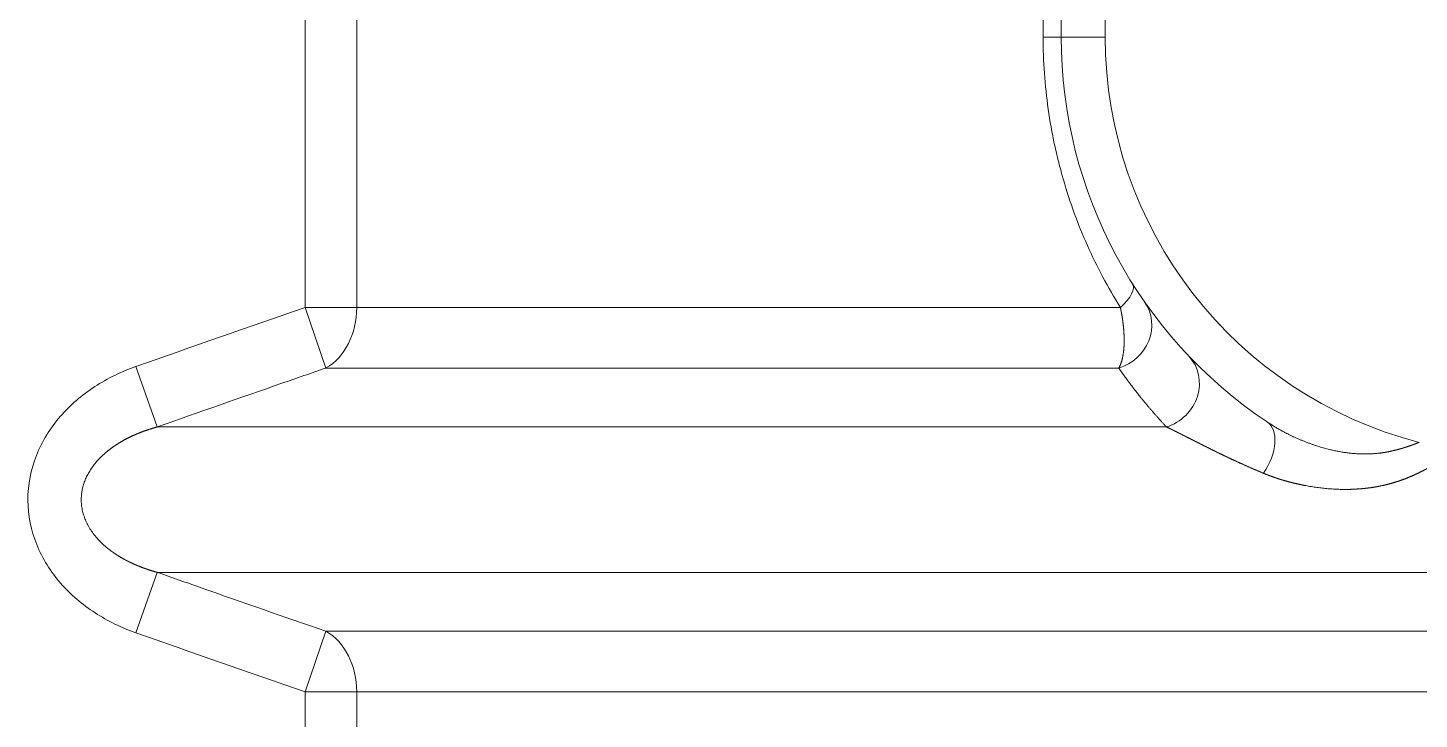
# Model space of a CAD drawing. Header units: millimetres. Extents: x 4664 to 8864, y -38 to 2932.
# Drawn here: x 8187.66 to 8215.16, y 1728.49 to 1742.15 of the extents above; entities that cross this region are included whole.
import ezdxf

# ---------------------------------------------------------------- set-up
doc = ezdxf.new("R2010")
doc.units = ezdxf.units.MM

msp = doc.modelspace()

# ---------------------------------------------------------------- linework, layer by layer
at = {"lineweight": 5}
for p, q in [((8193.143, 1747.682), (8193.143, 1736.626)), ((8194.162, 1736.626), (8194.162, 1747.682)), ((8207.73, 1742.336), (8207.73, 1741.971)), ((8208.086, 1742.336), (8208.086, 1741.971)), ((8208.957, 1741.971), (8208.957, 1742.336)), ((8208.957, 1741.971), (8207.73, 1741.971)), ((8193.143, 1736.626), (8209.258, 1736.626)), ((8193.143, 1736.626), (8193.554, 1735.431)), ((8189.799, 1735.46), (8190.219, 1734.266)), ((8193.554, 1735.431), (8209.225, 1735.431)), ((8210.168, 1734.266), (8190.219, 1734.266)), ((8189.799, 1730.198), (8190.219, 1731.393)), ((8246.503, 1731.393), (8190.219, 1731.393)), ((8193.143, 1729.033), (8193.554, 1730.228)), ((8245.529, 1730.228), (8193.554, 1730.228)), ((8193.143, 1729.033), (8193.143, 1717.977)), ((8193.143, 1729.033), (8246.723, 1729.033)), ((8194.162, 1717.977), (8194.162, 1729.033))]:
    msp.add_line(p, q, dxfattribs=at)
for radius, end in [(9.141, 236.3104), (8.271, 255.5415)]:
    msp.add_arc((8217.228, 1741.971), radius, 180, end, dxfattribs=at)
at = {"lineweight": 5, "extrusion": (0, 0, -1)}
for centre, major_axis, ratio, start_param, end_param in [((8208.762, 1736.626), (-0.736, -0.465), 0.347154, 3.141593, 4.209667), ((8209.027, 1736.227), (-0.713, -0.499), 0.935093, 3.141593, 5.057279), ((8193.143, 1736.626), (0, 1.306), 0.780444, 1.570796, 2.725761), ((8209.981, 1735.062), (-0.63, -0.601), 0.921263, 3.141593, 5.208198), ((8211.674, 1733.64), (-0.483, -0.724), 0.577181, 3.141593, 4.726892), ((8193.143, 1729.033), (0, 1.306), 0.780444, 0.415831, 1.570796)]:
    msp.add_ellipse(centre, major_axis=major_axis, ratio=ratio, start_param=start_param, end_param=end_param, dxfattribs=at)
at = {"lineweight": 5}
for points, knots in [([(8207.73, 1741.971), (8207.73, 1741.731), (8207.747, 1741.255), (8207.822, 1740.546), (8207.906, 1740.078), (8207.981, 1739.728), (8208.008, 1739.612), (8208.052, 1739.438), (8208.075, 1739.351), (8208.103, 1739.25), (8208.117, 1739.199), (8208.124, 1739.174), (8208.128, 1739.161), (8208.13, 1739.155), (8208.13, 1739.152), (8208.131, 1739.15), (8208.131, 1739.15), (8208.131, 1739.149), (8208.131, 1739.149), (8208.131, 1739.149), (8208.196, 1738.926), (8208.339, 1738.488), (8208.599, 1737.848), (8208.902, 1737.226), (8209.134, 1736.824), (8209.258, 1736.626)], [0, 0, 0, 0, 0.125, 0.25, 0.375, 0.375, 0.4375, 0.4375, 0.46875, 0.484375, 0.492188, 0.496094, 0.498047, 0.499023, 0.499512, 0.499756, 0.499878, 0.499939, 0.499939, 0.5, 0.5, 0.625, 0.75, 0.875, 1, 1, 1, 1]), ([(8209.258, 1736.626), (8209.258, 1736.624), (8209.259, 1736.621), (8209.26, 1736.616), (8209.261, 1736.611), (8209.262, 1736.606), (8209.263, 1736.6), (8209.264, 1736.595), (8209.265, 1736.59), (8209.266, 1736.585), (8209.267, 1736.58), (8209.268, 1736.575), (8209.269, 1736.569), (8209.27, 1736.564), (8209.271, 1736.559), (8209.272, 1736.554), (8209.273, 1736.548), (8209.274, 1736.543), (8209.275, 1736.538), (8209.276, 1736.532), (8209.277, 1736.527), (8209.278, 1736.522), (8209.279, 1736.516), (8209.28, 1736.511), (8209.281, 1736.505), (8209.282, 1736.5), (8209.283, 1736.494), (8209.284, 1736.489), (8209.285, 1736.483), (8209.286, 1736.477), (8209.287, 1736.472), (8209.288, 1736.466), (8209.289, 1736.461), (8209.29, 1736.455), (8209.291, 1736.449), (8209.292, 1736.443), (8209.293, 1736.438), (8209.293, 1736.432), (8209.294, 1736.426), (8209.295, 1736.42), (8209.296, 1736.415), (8209.297, 1736.409), (8209.298, 1736.403), (8209.299, 1736.397), (8209.3, 1736.391), (8209.3, 1736.385), (8209.301, 1736.379), (8209.302, 1736.374), (8209.303, 1736.368), (8209.304, 1736.362), (8209.305, 1736.356), (8209.305, 1736.35), (8209.306, 1736.344), (8209.307, 1736.338), (8209.308, 1736.332), (8209.308, 1736.326), (8209.309, 1736.319), (8209.31, 1736.313), (8209.311, 1736.307), (8209.311, 1736.301), (8209.312, 1736.295), (8209.313, 1736.289), (8209.314, 1736.283), (8209.314, 1736.277), (8209.315, 1736.27), (8209.316, 1736.264), (8209.316, 1736.258), (8209.317, 1736.252), (8209.317, 1736.245), (8209.318, 1736.239), (8209.319, 1736.233), (8209.319, 1736.227), (8209.32, 1736.22), (8209.32, 1736.214), (8209.321, 1736.208), (8209.322, 1736.201), (8209.322, 1736.195), (8209.323, 1736.189), (8209.323, 1736.182), (8209.324, 1736.176), (8209.324, 1736.17), (8209.325, 1736.163), (8209.325, 1736.157), (8209.325, 1736.15), (8209.326, 1736.144), (8209.326, 1736.137), (8209.327, 1736.131), (8209.327, 1736.125), (8209.327, 1736.118), (8209.328, 1736.112), (8209.328, 1736.105), (8209.328, 1736.099), (8209.329, 1736.092), (8209.329, 1736.086), (8209.329, 1736.079), (8209.33, 1736.073), (8209.33, 1736.066), (8209.33, 1736.06), (8209.33, 1736.053), (8209.33, 1736.047), (8209.331, 1736.04), (8209.331, 1736.034), (8209.331, 1736.027), (8209.331, 1736.021), (8209.331, 1736.014), (8209.331, 1736.008), (8209.331, 1736.001), (8209.331, 1735.995), (8209.331, 1735.988), (8209.331, 1735.982), (8209.331, 1735.975), (8209.331, 1735.969), (8209.331, 1735.962), (8209.331, 1735.956), (8209.331, 1735.949), (8209.331, 1735.943), (8209.331, 1735.936), (8209.331, 1735.93), (8209.331, 1735.923), (8209.331, 1735.917), (8209.33, 1735.904), (8209.33, 1735.884), (8209.329, 1735.859), (8209.327, 1735.835), (8209.325, 1735.812), (8209.323, 1735.789), (8209.321, 1735.768), (8209.318, 1735.747), (8209.316, 1735.728), (8209.313, 1735.709), (8209.31, 1735.691), (8209.307, 1735.674), (8209.304, 1735.657), (8209.301, 1735.641), (8209.297, 1735.626), (8209.294, 1735.612), (8209.291, 1735.599), (8209.287, 1735.586), (8209.284, 1735.574), (8209.281, 1735.562), (8209.277, 1735.551), (8209.274, 1735.541), (8209.27, 1735.531), (8209.267, 1735.522), (8209.264, 1735.513), (8209.261, 1735.505), (8209.258, 1735.497), (8209.255, 1735.49), (8209.252, 1735.483), (8209.249, 1735.476), (8209.246, 1735.471), (8209.244, 1735.465), (8209.241, 1735.46), (8209.239, 1735.455), (8209.236, 1735.451), (8209.234, 1735.447), (8209.232, 1735.443), (8209.23, 1735.439), (8209.228, 1735.436), (8209.227, 1735.434), (8209.226, 1735.432), (8209.225, 1735.431)], [0, 0, 0, 0, 0.003244, 0.006503, 0.009779, 0.013071, 0.016378, 0.019702, 0.023042, 0.026398, 0.02977, 0.033158, 0.036562, 0.039983, 0.043419, 0.046872, 0.05034, 0.053825, 0.057326, 0.060843, 0.064376, 0.067925, 0.07149, 0.075071, 0.078669, 0.082282, 0.085912, 0.089558, 0.09322, 0.096898, 0.100593, 0.104303, 0.10803, 0.111772, 0.115531, 0.119306, 0.123098, 0.126905, 0.130729, 0.134568, 0.138424, 0.142296, 0.146185, 0.150089, 0.15401, 0.157947, 0.1619, 0.165869, 0.169854, 0.173856, 0.177874, 0.181908, 0.185958, 0.190024, 0.194107, 0.198206, 0.202321, 0.206452, 0.2106, 0.214764, 0.218944, 0.22314, 0.227352, 0.231581, 0.235826, 0.240087, 0.244364, 0.248658, 0.252968, 0.257294, 0.261636, 0.265995, 0.27037, 0.274761, 0.279168, 0.283592, 0.288032, 0.292488, 0.296961, 0.301449, 0.305954, 0.310475, 0.315013, 0.319567, 0.324137, 0.328723, 0.333326, 0.337945, 0.34258, 0.347232, 0.351899, 0.356584, 0.361284, 0.366001, 0.370734, 0.375483, 0.380248, 0.38503, 0.389829, 0.394643, 0.399474, 0.404321, 0.409185, 0.414064, 0.41896, 0.423873, 0.428802, 0.433747, 0.438708, 0.443686, 0.44868, 0.45369, 0.458717, 0.46376, 0.468819, 0.473895, 0.478987, 0.484096, 0.48922, 0.494361, 0.499519, 0.520475, 0.540999, 0.56109, 0.580748, 0.599973, 0.618766, 0.637125, 0.655052, 0.672546, 0.689607, 0.706235, 0.72243, 0.738192, 0.753521, 0.768417, 0.78288, 0.79691, 0.810507, 0.82367, 0.836401, 0.848698, 0.860561, 0.871992, 0.882989, 0.893553, 0.903684, 0.913381, 0.922645, 0.931475, 0.939872, 0.947835, 0.955365, 0.962462, 0.969125, 0.975355, 0.981151, 0.986513, 0.991442, 0.995938, 1, 1, 1, 1]), ([(8189.799, 1735.46), (8189.512, 1735.36), (8189.237, 1735.227), (8188.732, 1734.898), (8188.499, 1734.701), (8188.105, 1734.245), (8187.942, 1733.984), (8187.72, 1733.425), (8187.661, 1733.121), (8187.663, 1732.522), (8187.725, 1732.218), (8187.948, 1731.665), (8188.112, 1731.404), (8188.506, 1730.952), (8188.74, 1730.755), (8189.243, 1730.429), (8189.513, 1730.299), (8189.799, 1730.198)], [0, 0, 0, 0, 0.125, 0.125, 0.25, 0.25, 0.375, 0.375, 0.5, 0.5, 0.625, 0.625, 0.75, 0.75, 0.875, 0.875, 1, 1, 1, 1]), ([(8190.219, 1734.266), (8191.04, 1734.556), (8191.862, 1734.844), (8192.974, 1735.23), (8193.264, 1735.331), (8193.554, 1735.431)], [0, 0, 0, 0, 0.739335, 0.739335, 1, 1, 1, 1]), ([(8209.225, 1735.431), (8209.228, 1735.427), (8209.233, 1735.42), (8209.241, 1735.408), (8209.249, 1735.397), (8209.257, 1735.386), (8209.265, 1735.374), (8209.272, 1735.363), (8209.28, 1735.352), (8209.288, 1735.342), (8209.295, 1735.331), (8209.303, 1735.32), (8209.31, 1735.31), (8209.318, 1735.299), (8209.325, 1735.289), (8209.333, 1735.279), (8209.34, 1735.268), (8209.347, 1735.258), (8209.354, 1735.248), (8209.362, 1735.239), (8209.369, 1735.229), (8209.376, 1735.219), (8209.383, 1735.21), (8209.39, 1735.2), (8209.397, 1735.191), (8209.403, 1735.181), (8209.41, 1735.172), (8209.417, 1735.163), (8209.423, 1735.154), (8209.43, 1735.145), (8209.454, 1735.114), (8209.494, 1735.06), (8209.551, 1734.986), (8209.608, 1734.914), (8209.651, 1734.859), (8209.682, 1734.822), (8209.7, 1734.799), (8209.718, 1734.777), (8209.736, 1734.755), (8209.755, 1734.733), (8209.773, 1734.711), (8209.791, 1734.689), (8209.809, 1734.668), (8209.827, 1734.646), (8209.845, 1734.625), (8209.863, 1734.604), (8209.882, 1734.583), (8209.9, 1734.562), (8209.918, 1734.541), (8209.936, 1734.521), (8209.954, 1734.5), (8209.972, 1734.48), (8209.99, 1734.46), (8210.008, 1734.44), (8210.026, 1734.42), (8210.044, 1734.4), (8210.062, 1734.381), (8210.079, 1734.361), (8210.097, 1734.342), (8210.115, 1734.323), (8210.133, 1734.304), (8210.15, 1734.285), (8210.162, 1734.272), (8210.168, 1734.266)], [0, 0, 0, 0, 0.009764, 0.019446, 0.029047, 0.038567, 0.048006, 0.057363, 0.066639, 0.075833, 0.084946, 0.093978, 0.102927, 0.111796, 0.120582, 0.129287, 0.13791, 0.146451, 0.154911, 0.163288, 0.171584, 0.179798, 0.18793, 0.19598, 0.203948, 0.211834, 0.219638, 0.227359, 0.234999, 0.242556, 0.250031, 0.315962, 0.379605, 0.440952, 0.499997, 0.519308, 0.538513, 0.557611, 0.576601, 0.595485, 0.614261, 0.63293, 0.651491, 0.669945, 0.688291, 0.70653, 0.72466, 0.742683, 0.760598, 0.778404, 0.796102, 0.813692, 0.831173, 0.848546, 0.86581, 0.882965, 0.900012, 0.916949, 0.933778, 0.950497, 0.967108, 0.983608, 1, 1, 1, 1]), ([(8190.219, 1731.393), (8190.217, 1731.394), (8190.211, 1731.395), (8190.202, 1731.397), (8190.194, 1731.4), (8190.185, 1731.402), (8190.177, 1731.405), (8190.168, 1731.407), (8190.16, 1731.41), (8190.151, 1731.412), (8190.143, 1731.414), (8190.135, 1731.417), (8190.126, 1731.419), (8190.118, 1731.422), (8190.11, 1731.425), (8190.102, 1731.427), (8190.093, 1731.43), (8190.085, 1731.432), (8190.077, 1731.435), (8190.069, 1731.437), (8190.061, 1731.44), (8190.052, 1731.443), (8190.044, 1731.445), (8190.036, 1731.448), (8190.028, 1731.451), (8190.02, 1731.453), (8190.012, 1731.456), (8190.004, 1731.459), (8189.996, 1731.462), (8189.989, 1731.464), (8189.981, 1731.467), (8189.973, 1731.47), (8189.965, 1731.473), (8189.957, 1731.476), (8189.949, 1731.478), (8189.942, 1731.481), (8189.934, 1731.484), (8189.926, 1731.487), (8189.919, 1731.49), (8189.911, 1731.493), (8189.903, 1731.496), (8189.896, 1731.499), (8189.888, 1731.502), (8189.881, 1731.505), (8189.873, 1731.508), (8189.866, 1731.511), (8189.858, 1731.514), (8189.851, 1731.517), (8189.843, 1731.52), (8189.836, 1731.523), (8189.828, 1731.526), (8189.821, 1731.529), (8189.814, 1731.532), (8189.806, 1731.535), (8189.799, 1731.538), (8189.792, 1731.541), (8189.785, 1731.544), (8189.778, 1731.547), (8189.77, 1731.551), (8189.763, 1731.554), (8189.756, 1731.557), (8189.749, 1731.56), (8189.742, 1731.563), (8189.735, 1731.567), (8189.728, 1731.57), (8189.721, 1731.573), (8189.714, 1731.576), (8189.707, 1731.579), (8189.7, 1731.583), (8189.693, 1731.586), (8189.687, 1731.589), (8189.68, 1731.593), (8189.673, 1731.596), (8189.666, 1731.599), (8189.659, 1731.603), (8189.653, 1731.606), (8189.646, 1731.609), (8189.639, 1731.613), (8189.633, 1731.616), (8189.626, 1731.619), (8189.619, 1731.623), (8189.613, 1731.626), (8189.606, 1731.63), (8189.6, 1731.633), (8189.593, 1731.636), (8189.587, 1731.64), (8189.58, 1731.643), (8189.574, 1731.647), (8189.568, 1731.65), (8189.561, 1731.654), (8189.555, 1731.657), (8189.549, 1731.661), (8189.542, 1731.664), (8189.536, 1731.668), (8189.53, 1731.671), (8189.524, 1731.675), (8189.518, 1731.678), (8189.512, 1731.682), (8189.505, 1731.686), (8189.499, 1731.689), (8189.493, 1731.693), (8189.487, 1731.696), (8189.481, 1731.7), (8189.475, 1731.704), (8189.469, 1731.707), (8189.463, 1731.711), (8189.457, 1731.714), (8189.452, 1731.718), (8189.446, 1731.722), (8189.44, 1731.725), (8189.434, 1731.729), (8189.428, 1731.733), (8189.423, 1731.736), (8189.417, 1731.74), (8189.411, 1731.744), (8189.405, 1731.747), (8189.4, 1731.751), (8189.394, 1731.755), (8189.389, 1731.759), (8189.383, 1731.762), (8189.378, 1731.766), (8189.372, 1731.77), (8189.367, 1731.774), (8189.361, 1731.777), (8189.356, 1731.781), (8189.35, 1731.785), (8189.345, 1731.789), (8189.34, 1731.792), (8189.334, 1731.796), (8189.329, 1731.8), (8189.324, 1731.804), (8189.318, 1731.808), (8189.313, 1731.811), (8189.308, 1731.815), (8189.303, 1731.819), (8189.298, 1731.823), (8189.293, 1731.827), (8189.287, 1731.831), (8189.282, 1731.834), (8189.277, 1731.838), (8189.272, 1731.842), (8189.267, 1731.846), (8189.262, 1731.85), (8189.258, 1731.854), (8189.253, 1731.858), (8189.248, 1731.861), (8189.243, 1731.865), (8189.206, 1731.895), (8189.14, 1731.953), (8189.051, 1732.042), (8188.972, 1732.135), (8188.904, 1732.23), (8188.846, 1732.327), (8188.799, 1732.426), (8188.762, 1732.526), (8188.736, 1732.627), (8188.72, 1732.728), (8188.715, 1732.826), (8188.72, 1732.921), (8188.732, 1733.013), (8188.754, 1733.105), (8188.784, 1733.196), (8188.823, 1733.286), (8188.871, 1733.375), (8188.927, 1733.462), (8188.992, 1733.548), (8189.065, 1733.631), (8189.146, 1733.712), (8189.208, 1733.765), (8189.245, 1733.795), (8189.255, 1733.803), (8189.265, 1733.811), (8189.274, 1733.818), (8189.284, 1733.826), (8189.294, 1733.833), (8189.304, 1733.841), (8189.314, 1733.848), (8189.324, 1733.855), (8189.335, 1733.863), (8189.345, 1733.87), (8189.356, 1733.878), (8189.366, 1733.885), (8189.377, 1733.892), (8189.388, 1733.9), (8189.399, 1733.907), (8189.41, 1733.914), (8189.421, 1733.921), (8189.432, 1733.928), (8189.444, 1733.936), (8189.455, 1733.943), (8189.466, 1733.95), (8189.478, 1733.957), (8189.49, 1733.964), (8189.502, 1733.971), (8189.514, 1733.978), (8189.526, 1733.985), (8189.538, 1733.992), (8189.55, 1733.999), (8189.562, 1734.005), (8189.575, 1734.012), (8189.587, 1734.019), (8189.6, 1734.026), (8189.613, 1734.032), (8189.625, 1734.039), (8189.638, 1734.046), (8189.651, 1734.052), (8189.665, 1734.059), (8189.678, 1734.065), (8189.691, 1734.072), (8189.705, 1734.078), (8189.718, 1734.084), (8189.732, 1734.091), (8189.745, 1734.097), (8189.759, 1734.103), (8189.773, 1734.109), (8189.787, 1734.115), (8189.801, 1734.121), (8189.816, 1734.128), (8189.83, 1734.134), (8189.844, 1734.139), (8189.859, 1734.145), (8189.873, 1734.151), (8189.888, 1734.157), (8189.903, 1734.163), (8189.918, 1734.168), (8189.933, 1734.174), (8189.948, 1734.18), (8189.963, 1734.185), (8189.978, 1734.191), (8189.994, 1734.196), (8190.009, 1734.201), (8190.025, 1734.207), (8190.041, 1734.212), (8190.056, 1734.217), (8190.072, 1734.222), (8190.088, 1734.227), (8190.104, 1734.232), (8190.12, 1734.237), (8190.137, 1734.242), (8190.153, 1734.247), (8190.169, 1734.252), (8190.186, 1734.257), (8190.203, 1734.261), (8190.214, 1734.264), (8190.219, 1734.266)], [0, 0, 0, 0, 0.002031, 0.004058, 0.006081, 0.008099, 0.010112, 0.012121, 0.014125, 0.016125, 0.01812, 0.02011, 0.022096, 0.024078, 0.026055, 0.028027, 0.029995, 0.031959, 0.033918, 0.035872, 0.037822, 0.039767, 0.041708, 0.043644, 0.045576, 0.047503, 0.049426, 0.051344, 0.053258, 0.055167, 0.057072, 0.058972, 0.060867, 0.062759, 0.064645, 0.066527, 0.068405, 0.070278, 0.072147, 0.074011, 0.075871, 0.077726, 0.079577, 0.081423, 0.083265, 0.085102, 0.086935, 0.088763, 0.090587, 0.092406, 0.094221, 0.096032, 0.097838, 0.099639, 0.101436, 0.103229, 0.105017, 0.106801, 0.10858, 0.110355, 0.112125, 0.113891, 0.115652, 0.11741, 0.119162, 0.12091, 0.122654, 0.124393, 0.126128, 0.127859, 0.129585, 0.131306, 0.133023, 0.134736, 0.136444, 0.138148, 0.139848, 0.141543, 0.143234, 0.14492, 0.146602, 0.14828, 0.149953, 0.151622, 0.153286, 0.154946, 0.156602, 0.158253, 0.1599, 0.161543, 0.163181, 0.164815, 0.166444, 0.168069, 0.16969, 0.171306, 0.172919, 0.174526, 0.17613, 0.177729, 0.179324, 0.180914, 0.1825, 0.184082, 0.18566, 0.187233, 0.188802, 0.190366, 0.191927, 0.193483, 0.195034, 0.196582, 0.198125, 0.199664, 0.201199, 0.202729, 0.204255, 0.205777, 0.207295, 0.208808, 0.210317, 0.211822, 0.213323, 0.214819, 0.216311, 0.217799, 0.219283, 0.220763, 0.222238, 0.223709, 0.225176, 0.226639, 0.228097, 0.229552, 0.231002, 0.232448, 0.23389, 0.235328, 0.236761, 0.238191, 0.239616, 0.241037, 0.242454, 0.243867, 0.245276, 0.246681, 0.248081, 0.249478, 0.27888, 0.307059, 0.334092, 0.360063, 0.385072, 0.409228, 0.432657, 0.455495, 0.477889, 0.499996, 0.520039, 0.540307, 0.560919, 0.581985, 0.603612, 0.625896, 0.648924, 0.672776, 0.697522, 0.723225, 0.74994, 0.752666, 0.755408, 0.758166, 0.760939, 0.763728, 0.766533, 0.769354, 0.772191, 0.775043, 0.777912, 0.780797, 0.783698, 0.786614, 0.789547, 0.792496, 0.795462, 0.798443, 0.801441, 0.804455, 0.807486, 0.810532, 0.813596, 0.816675, 0.819771, 0.822884, 0.826013, 0.829158, 0.83232, 0.835499, 0.838694, 0.841906, 0.845135, 0.84838, 0.851642, 0.854921, 0.858216, 0.861528, 0.864857, 0.868203, 0.871566, 0.874945, 0.878342, 0.881755, 0.885185, 0.888632, 0.892097, 0.895578, 0.899076, 0.902591, 0.906123, 0.909672, 0.913238, 0.916822, 0.920422, 0.924039, 0.927674, 0.931326, 0.934994, 0.93868, 0.942384, 0.946104, 0.949842, 0.953596, 0.957368, 0.961158, 0.964964, 0.968788, 0.972629, 0.976487, 0.980363, 0.984255, 0.988166, 0.992093, 0.996038, 1, 1, 1, 1]), ([(8210.168, 1734.266), (8210.17, 1734.265), (8210.173, 1734.264), (8210.178, 1734.261), (8210.182, 1734.259), (8210.187, 1734.257), (8210.192, 1734.255), (8210.197, 1734.252), (8210.202, 1734.25), (8210.207, 1734.248), (8210.212, 1734.245), (8210.217, 1734.243), (8210.222, 1734.24), (8210.227, 1734.238), (8210.232, 1734.236), (8210.237, 1734.233), (8210.242, 1734.231), (8210.247, 1734.228), (8210.252, 1734.226), (8210.257, 1734.223), (8210.262, 1734.221), (8210.267, 1734.218), (8210.273, 1734.216), (8210.278, 1734.213), (8210.283, 1734.211), (8210.288, 1734.208), (8210.294, 1734.205), (8210.299, 1734.203), (8210.305, 1734.2), (8210.31, 1734.197), (8210.315, 1734.195), (8210.321, 1734.192), (8210.326, 1734.189), (8210.332, 1734.187), (8210.337, 1734.184), (8210.343, 1734.181), (8210.348, 1734.178), (8210.354, 1734.176), (8210.36, 1734.173), (8210.365, 1734.17), (8210.371, 1734.167), (8210.377, 1734.164), (8210.382, 1734.161), (8210.388, 1734.158), (8210.394, 1734.156), (8210.4, 1734.153), (8210.406, 1734.15), (8210.411, 1734.147), (8210.417, 1734.144), (8210.423, 1734.141), (8210.429, 1734.138), (8210.435, 1734.135), (8210.441, 1734.132), (8210.447, 1734.129), (8210.453, 1734.126), (8210.459, 1734.123), (8210.465, 1734.12), (8210.472, 1734.117), (8210.478, 1734.113), (8210.484, 1734.11), (8210.49, 1734.107), (8210.496, 1734.104), (8210.502, 1734.101), (8210.509, 1734.098), (8210.515, 1734.095), (8210.521, 1734.091), (8210.528, 1734.088), (8210.534, 1734.085), (8210.541, 1734.082), (8210.547, 1734.078), (8210.553, 1734.075), (8210.56, 1734.072), (8210.566, 1734.068), (8210.573, 1734.065), (8210.58, 1734.062), (8210.586, 1734.058), (8210.593, 1734.055), (8210.599, 1734.052), (8210.606, 1734.048), (8210.613, 1734.045), (8210.619, 1734.042), (8210.626, 1734.038), (8210.633, 1734.035), (8210.64, 1734.031), (8210.647, 1734.028), (8210.654, 1734.024), (8210.66, 1734.021), (8210.667, 1734.017), (8210.674, 1734.014), (8210.681, 1734.01), (8210.688, 1734.007), (8210.695, 1734.003), (8210.702, 1734), (8210.709, 1733.996), (8210.716, 1733.992), (8210.724, 1733.989), (8210.731, 1733.985), (8210.738, 1733.981), (8210.745, 1733.978), (8210.752, 1733.974), (8210.76, 1733.97), (8210.767, 1733.967), (8210.774, 1733.963), (8210.782, 1733.959), (8210.789, 1733.956), (8210.796, 1733.952), (8210.804, 1733.948), (8210.811, 1733.944), (8210.819, 1733.941), (8210.826, 1733.937), (8210.834, 1733.933), (8210.841, 1733.929), (8210.849, 1733.925), (8210.857, 1733.922), (8210.864, 1733.918), (8210.872, 1733.914), (8210.88, 1733.91), (8210.887, 1733.906), (8210.895, 1733.902), (8210.903, 1733.898), (8210.911, 1733.894), (8210.918, 1733.891), (8210.926, 1733.887), (8210.934, 1733.883), (8210.942, 1733.879), (8210.95, 1733.875), (8210.958, 1733.871), (8210.966, 1733.867), (8210.974, 1733.863), (8210.982, 1733.859), (8210.99, 1733.855), (8210.998, 1733.851), (8211.007, 1733.847), (8211.017, 1733.841), (8211.031, 1733.834), (8211.047, 1733.826), (8211.064, 1733.818), (8211.08, 1733.81), (8211.097, 1733.802), (8211.113, 1733.794), (8211.13, 1733.786), (8211.147, 1733.777), (8211.164, 1733.769), (8211.181, 1733.761), (8211.198, 1733.753), (8211.215, 1733.744), (8211.232, 1733.736), (8211.249, 1733.728), (8211.267, 1733.719), (8211.284, 1733.711), (8211.302, 1733.702), (8211.319, 1733.694), (8211.337, 1733.686), (8211.355, 1733.677), (8211.372, 1733.669), (8211.39, 1733.66), (8211.408, 1733.652), (8211.426, 1733.643), (8211.444, 1733.635), (8211.463, 1733.626), (8211.481, 1733.618), (8211.499, 1733.609), (8211.518, 1733.601), (8211.536, 1733.592), (8211.555, 1733.584), (8211.573, 1733.575), (8211.592, 1733.566), (8211.611, 1733.558), (8211.63, 1733.549), (8211.649, 1733.541), (8211.668, 1733.532), (8211.687, 1733.523), (8211.706, 1733.515), (8211.726, 1733.506), (8211.745, 1733.498), (8211.764, 1733.489), (8211.784, 1733.48), (8211.803, 1733.472), (8211.823, 1733.463), (8211.843, 1733.454), (8211.863, 1733.446), (8211.882, 1733.437), (8211.902, 1733.428), (8211.922, 1733.42), (8211.942, 1733.411), (8211.963, 1733.403), (8211.983, 1733.394), (8212.003, 1733.385), (8212.024, 1733.377), (8212.044, 1733.368), (8212.065, 1733.36), (8212.078, 1733.354), (8212.085, 1733.351)], [0, 0, 0, 0, 0.003387, 0.006779, 0.010177, 0.013582, 0.016992, 0.020408, 0.02383, 0.027258, 0.030693, 0.034133, 0.037579, 0.04103, 0.044488, 0.047952, 0.051422, 0.054898, 0.05838, 0.061868, 0.065362, 0.068862, 0.072368, 0.07588, 0.079398, 0.082922, 0.086452, 0.089988, 0.09353, 0.097078, 0.100633, 0.104193, 0.10776, 0.111332, 0.114911, 0.118495, 0.122086, 0.125683, 0.129286, 0.132895, 0.13651, 0.140131, 0.143759, 0.147392, 0.151032, 0.154678, 0.15833, 0.161988, 0.165652, 0.169322, 0.172999, 0.176681, 0.18037, 0.184065, 0.187766, 0.191473, 0.195187, 0.198907, 0.202632, 0.206365, 0.210103, 0.213847, 0.217598, 0.221355, 0.225118, 0.228887, 0.232663, 0.236444, 0.240232, 0.244026, 0.247827, 0.251633, 0.255446, 0.259265, 0.263091, 0.266922, 0.27076, 0.274605, 0.278455, 0.282312, 0.286175, 0.290044, 0.293919, 0.297801, 0.301689, 0.305584, 0.309484, 0.313391, 0.317305, 0.321224, 0.32515, 0.329082, 0.333021, 0.336966, 0.340917, 0.344874, 0.348838, 0.352808, 0.356785, 0.360768, 0.364757, 0.368752, 0.372754, 0.376762, 0.380777, 0.384798, 0.388825, 0.392859, 0.396899, 0.400945, 0.404998, 0.409057, 0.413123, 0.417195, 0.421273, 0.425358, 0.429449, 0.433546, 0.43765, 0.44176, 0.445877, 0.45, 0.454129, 0.458265, 0.462408, 0.466556, 0.470712, 0.474873, 0.479041, 0.483216, 0.487396, 0.491584, 0.495777, 0.499978, 0.508303, 0.516638, 0.524984, 0.533339, 0.541705, 0.550081, 0.558467, 0.566863, 0.575269, 0.583686, 0.592113, 0.60055, 0.608997, 0.617455, 0.625923, 0.634401, 0.64289, 0.651389, 0.659898, 0.668418, 0.676948, 0.685488, 0.694039, 0.7026, 0.711172, 0.719754, 0.728347, 0.73695, 0.745564, 0.754189, 0.762823, 0.771469, 0.780125, 0.788791, 0.797468, 0.806156, 0.814855, 0.823564, 0.832283, 0.841014, 0.849755, 0.858506, 0.867269, 0.876042, 0.884826, 0.893621, 0.902426, 0.911242, 0.920069, 0.928907, 0.937756, 0.946615, 0.955485, 0.964367, 0.973259, 0.982162, 0.991075, 1, 1, 1, 1]), ([(8215.163, 1733.962), (8215.161, 1733.961), (8215.156, 1733.959), (8215.15, 1733.957), (8215.144, 1733.954), (8215.137, 1733.952), (8215.131, 1733.95), (8215.125, 1733.947), (8215.119, 1733.945), (8215.112, 1733.942), (8215.106, 1733.94), (8215.1, 1733.938), (8215.094, 1733.935), (8215.087, 1733.933), (8215.081, 1733.93), (8215.075, 1733.928), (8215.069, 1733.926), (8215.063, 1733.924), (8215.057, 1733.921), (8215.05, 1733.919), (8215.044, 1733.917), (8215.038, 1733.915), (8215.032, 1733.912), (8215.026, 1733.91), (8215.02, 1733.908), (8215.014, 1733.906), (8215.008, 1733.904), (8215.002, 1733.902), (8214.996, 1733.899), (8214.99, 1733.897), (8214.984, 1733.895), (8214.978, 1733.893), (8214.972, 1733.891), (8214.966, 1733.889), (8214.96, 1733.887), (8214.954, 1733.885), (8214.948, 1733.883), (8214.942, 1733.881), (8214.936, 1733.879), (8214.93, 1733.877), (8214.924, 1733.875), (8214.918, 1733.873), (8214.913, 1733.871), (8214.907, 1733.869), (8214.901, 1733.867), (8214.895, 1733.866), (8214.889, 1733.864), (8214.883, 1733.862), (8214.878, 1733.86), (8214.872, 1733.858), (8214.866, 1733.856), (8214.86, 1733.855), (8214.855, 1733.853), (8214.849, 1733.851), (8214.843, 1733.849), (8214.838, 1733.848), (8214.832, 1733.846), (8214.826, 1733.844), (8214.821, 1733.843), (8214.815, 1733.841), (8214.809, 1733.839), (8214.804, 1733.838), (8214.798, 1733.836), (8214.793, 1733.834), (8214.787, 1733.833), (8214.782, 1733.831), (8214.776, 1733.83), (8214.771, 1733.828), (8214.765, 1733.827), (8214.76, 1733.825), (8214.754, 1733.824), (8214.749, 1733.822), (8214.743, 1733.821), (8214.738, 1733.819), (8214.732, 1733.818), (8214.727, 1733.816), (8214.722, 1733.815), (8214.716, 1733.814), (8214.711, 1733.812), (8214.706, 1733.811), (8214.7, 1733.809), (8214.695, 1733.808), (8214.69, 1733.807), (8214.684, 1733.806), (8214.679, 1733.804), (8214.674, 1733.803), (8214.669, 1733.802), (8214.663, 1733.8), (8214.658, 1733.799), (8214.653, 1733.798), (8214.648, 1733.797), (8214.643, 1733.795), (8214.638, 1733.794), (8214.632, 1733.793), (8214.627, 1733.792), (8214.622, 1733.791), (8214.617, 1733.79), (8214.612, 1733.789), (8214.607, 1733.787), (8214.602, 1733.786), (8214.597, 1733.785), (8214.592, 1733.784), (8214.587, 1733.783), (8214.582, 1733.782), (8214.577, 1733.781), (8214.572, 1733.78), (8214.567, 1733.779), (8214.562, 1733.778), (8214.557, 1733.777), (8214.552, 1733.776), (8214.548, 1733.775), (8214.543, 1733.774), (8214.538, 1733.773), (8214.533, 1733.772), (8214.528, 1733.772), (8214.523, 1733.771), (8214.519, 1733.77), (8214.514, 1733.769), (8214.509, 1733.768), (8214.504, 1733.767), (8214.5, 1733.766), (8214.495, 1733.766), (8214.49, 1733.765), (8214.486, 1733.764), (8214.481, 1733.763), (8214.476, 1733.762), (8214.472, 1733.762), (8214.467, 1733.761), (8214.463, 1733.76), (8214.458, 1733.76), (8214.453, 1733.759), (8214.449, 1733.758), (8214.444, 1733.757), (8214.44, 1733.757), (8214.435, 1733.756), (8214.431, 1733.755), (8214.426, 1733.755), (8214.422, 1733.754), (8214.417, 1733.754), (8214.413, 1733.753), (8214.409, 1733.752), (8214.404, 1733.752), (8214.4, 1733.751), (8214.396, 1733.751), (8214.391, 1733.75), (8214.387, 1733.75), (8214.383, 1733.749), (8214.368, 1733.747), (8214.342, 1733.745), (8214.306, 1733.741), (8214.269, 1733.738), (8214.232, 1733.736), (8214.194, 1733.734), (8214.157, 1733.733), (8214.118, 1733.732), (8214.08, 1733.732), (8214.041, 1733.732), (8214.001, 1733.733), (8213.962, 1733.735), (8213.922, 1733.737), (8213.881, 1733.74), (8213.841, 1733.744), (8213.8, 1733.748), (8213.758, 1733.752), (8213.717, 1733.758), (8213.675, 1733.764), (8213.633, 1733.771), (8213.592, 1733.778), (8213.552, 1733.785), (8213.513, 1733.793), (8213.472, 1733.802), (8213.429, 1733.811), (8213.384, 1733.822), (8213.337, 1733.834), (8213.289, 1733.847), (8213.238, 1733.861), (8213.186, 1733.877), (8213.133, 1733.894), (8213.077, 1733.912), (8213.02, 1733.932), (8212.962, 1733.954), (8212.901, 1733.977), (8212.851, 1733.997), (8212.811, 1734.014), (8212.783, 1734.026), (8212.755, 1734.038), (8212.728, 1734.05), (8212.701, 1734.062), (8212.675, 1734.074), (8212.65, 1734.086), (8212.625, 1734.098), (8212.6, 1734.11), (8212.577, 1734.122), (8212.553, 1734.134), (8212.531, 1734.145), (8212.509, 1734.157), (8212.487, 1734.168), (8212.466, 1734.179), (8212.446, 1734.19), (8212.426, 1734.201), (8212.407, 1734.212), (8212.388, 1734.223), (8212.37, 1734.233), (8212.352, 1734.243), (8212.335, 1734.253), (8212.318, 1734.263), (8212.302, 1734.273), (8212.286, 1734.282), (8212.271, 1734.292), (8212.256, 1734.301), (8212.242, 1734.31), (8212.229, 1734.318), (8212.215, 1734.326), (8212.203, 1734.335), (8212.191, 1734.342), (8212.179, 1734.35), (8212.168, 1734.357), (8212.161, 1734.362), (8212.157, 1734.365)], [0, 0, 0, 0, 0.002068, 0.004131, 0.00619, 0.008244, 0.010293, 0.012338, 0.014378, 0.016413, 0.018443, 0.020469, 0.02249, 0.024507, 0.026518, 0.028525, 0.030527, 0.032525, 0.034517, 0.036505, 0.038488, 0.040467, 0.04244, 0.044409, 0.046373, 0.048333, 0.050287, 0.052237, 0.054182, 0.056122, 0.058058, 0.059989, 0.061914, 0.063835, 0.065752, 0.067663, 0.06957, 0.071472, 0.073369, 0.075261, 0.077148, 0.079031, 0.080908, 0.082781, 0.084649, 0.086512, 0.08837, 0.090224, 0.092072, 0.093916, 0.095755, 0.097589, 0.099418, 0.101242, 0.103061, 0.104876, 0.106685, 0.10849, 0.110289, 0.112084, 0.113874, 0.115659, 0.117439, 0.119214, 0.120985, 0.12275, 0.12451, 0.126266, 0.128016, 0.129762, 0.131503, 0.133238, 0.134969, 0.136695, 0.138416, 0.140131, 0.141842, 0.143548, 0.145249, 0.146945, 0.148636, 0.150322, 0.152003, 0.15368, 0.155351, 0.157017, 0.158678, 0.160334, 0.161985, 0.163631, 0.165272, 0.166908, 0.168539, 0.170166, 0.171787, 0.173403, 0.175014, 0.17662, 0.17822, 0.179816, 0.181407, 0.182993, 0.184574, 0.18615, 0.18772, 0.189286, 0.190846, 0.192402, 0.193952, 0.195498, 0.197038, 0.198573, 0.200104, 0.201629, 0.203149, 0.204664, 0.206174, 0.207679, 0.209178, 0.210673, 0.212163, 0.213647, 0.215127, 0.216601, 0.21807, 0.219534, 0.220993, 0.222447, 0.223896, 0.22534, 0.226778, 0.228212, 0.22964, 0.231063, 0.232481, 0.233894, 0.235302, 0.236705, 0.238103, 0.239495, 0.240883, 0.242265, 0.243642, 0.245014, 0.246381, 0.247743, 0.249099, 0.250451, 0.261776, 0.273222, 0.284789, 0.296478, 0.30829, 0.320225, 0.332284, 0.344467, 0.356776, 0.36921, 0.38177, 0.394458, 0.407272, 0.420214, 0.433284, 0.446483, 0.45981, 0.473267, 0.486853, 0.500568, 0.512653, 0.525385, 0.538767, 0.5528, 0.567485, 0.582824, 0.598818, 0.615469, 0.632777, 0.650745, 0.669372, 0.688659, 0.708608, 0.729219, 0.750493, 0.760562, 0.77046, 0.780187, 0.789742, 0.799126, 0.808338, 0.817377, 0.826244, 0.834939, 0.843461, 0.85181, 0.859986, 0.867988, 0.875817, 0.883473, 0.890954, 0.898262, 0.905396, 0.912356, 0.919142, 0.925754, 0.932192, 0.938455, 0.944543, 0.950458, 0.956198, 0.961763, 0.967154, 0.97237, 0.977412, 0.982279, 0.986971, 0.991489, 0.995832, 1, 1, 1, 1]), ([(8212.085, 1733.351), (8212.088, 1733.35), (8212.093, 1733.348), (8212.101, 1733.345), (8212.108, 1733.341), (8212.116, 1733.338), (8212.124, 1733.335), (8212.131, 1733.332), (8212.139, 1733.329), (8212.147, 1733.326), (8212.155, 1733.323), (8212.162, 1733.32), (8212.17, 1733.317), (8212.178, 1733.314), (8212.186, 1733.311), (8212.194, 1733.308), (8212.202, 1733.305), (8212.21, 1733.302), (8212.218, 1733.299), (8212.225, 1733.296), (8212.233, 1733.293), (8212.241, 1733.29), (8212.249, 1733.287), (8212.257, 1733.284), (8212.265, 1733.281), (8212.273, 1733.279), (8212.282, 1733.276), (8212.29, 1733.273), (8212.298, 1733.27), (8212.306, 1733.267), (8212.314, 1733.264), (8212.322, 1733.262), (8212.33, 1733.259), (8212.338, 1733.256), (8212.347, 1733.253), (8212.355, 1733.251), (8212.363, 1733.248), (8212.371, 1733.245), (8212.38, 1733.243), (8212.388, 1733.24), (8212.396, 1733.237), (8212.404, 1733.235), (8212.413, 1733.232), (8212.421, 1733.229), (8212.43, 1733.227), (8212.438, 1733.224), (8212.446, 1733.222), (8212.455, 1733.219), (8212.463, 1733.217), (8212.472, 1733.214), (8212.48, 1733.212), (8212.488, 1733.209), (8212.497, 1733.207), (8212.505, 1733.204), (8212.514, 1733.202), (8212.523, 1733.199), (8212.531, 1733.197), (8212.54, 1733.195), (8212.548, 1733.192), (8212.557, 1733.19), (8212.565, 1733.188), (8212.574, 1733.185), (8212.583, 1733.183), (8212.591, 1733.181), (8212.6, 1733.178), (8212.609, 1733.176), (8212.617, 1733.174), (8212.626, 1733.172), (8212.635, 1733.169), (8212.644, 1733.167), (8212.652, 1733.165), (8212.661, 1733.163), (8212.67, 1733.161), (8212.679, 1733.158), (8212.688, 1733.156), (8212.697, 1733.154), (8212.705, 1733.152), (8212.714, 1733.15), (8212.723, 1733.148), (8212.732, 1733.146), (8212.741, 1733.144), (8212.75, 1733.142), (8212.759, 1733.14), (8212.768, 1733.138), (8212.777, 1733.136), (8212.786, 1733.134), (8212.795, 1733.132), (8212.804, 1733.13), (8212.813, 1733.128), (8212.822, 1733.126), (8212.831, 1733.124), (8212.84, 1733.122), (8212.849, 1733.12), (8212.858, 1733.119), (8212.867, 1733.117), (8212.877, 1733.115), (8212.886, 1733.113), (8212.928, 1733.105), (8213.004, 1733.091), (8213.114, 1733.074), (8213.224, 1733.06), (8213.332, 1733.048), (8213.44, 1733.04), (8213.548, 1733.034), (8213.655, 1733.032), (8213.731, 1733.032), (8213.777, 1733.033), (8213.792, 1733.033), (8213.807, 1733.033), (8213.823, 1733.034), (8213.838, 1733.034), (8213.853, 1733.035), (8213.868, 1733.036), (8213.883, 1733.036), (8213.898, 1733.037), (8213.913, 1733.038), (8213.928, 1733.039), (8213.942, 1733.04), (8213.957, 1733.041), (8213.972, 1733.042), (8213.987, 1733.043), (8214.002, 1733.044), (8214.016, 1733.045), (8214.031, 1733.046), (8214.046, 1733.048), (8214.06, 1733.049), (8214.075, 1733.051), (8214.089, 1733.052), (8214.104, 1733.054), (8214.118, 1733.055), (8214.133, 1733.057), (8214.147, 1733.059), (8214.161, 1733.061), (8214.176, 1733.062), (8214.19, 1733.064), (8214.204, 1733.066), (8214.218, 1733.068), (8214.233, 1733.07), (8214.247, 1733.073), (8214.261, 1733.075), (8214.275, 1733.077), (8214.289, 1733.079), (8214.303, 1733.082), (8214.317, 1733.084), (8214.331, 1733.087), (8214.345, 1733.089), (8214.359, 1733.092), (8214.373, 1733.095), (8214.387, 1733.097), (8214.4, 1733.1), (8214.414, 1733.103), (8214.428, 1733.106), (8214.442, 1733.109), (8214.455, 1733.112), (8214.469, 1733.115), (8214.483, 1733.118), (8214.496, 1733.122), (8214.51, 1733.125), (8214.523, 1733.128), (8214.537, 1733.132), (8214.55, 1733.135), (8214.564, 1733.138), (8214.577, 1733.142), (8214.59, 1733.146), (8214.604, 1733.149), (8214.617, 1733.153), (8214.63, 1733.157), (8214.644, 1733.161), (8214.657, 1733.165), (8214.67, 1733.169), (8214.683, 1733.173), (8214.696, 1733.177), (8214.71, 1733.181), (8214.723, 1733.185), (8214.736, 1733.189), (8214.749, 1733.193), (8214.762, 1733.198), (8214.775, 1733.202), (8214.788, 1733.207), (8214.801, 1733.211), (8214.814, 1733.216), (8214.827, 1733.22), (8214.839, 1733.225), (8214.852, 1733.23), (8214.865, 1733.234), (8214.878, 1733.239), (8214.891, 1733.244), (8214.903, 1733.249), (8214.916, 1733.254), (8214.929, 1733.259), (8214.941, 1733.264), (8214.954, 1733.269), (8214.967, 1733.275), (8214.979, 1733.28), (8214.992, 1733.285), (8215.004, 1733.291), (8215.017, 1733.296), (8215.029, 1733.301), (8215.042, 1733.307), (8215.054, 1733.313), (8215.067, 1733.318), (8215.079, 1733.324), (8215.092, 1733.33), (8215.104, 1733.335), (8215.116, 1733.341), (8215.129, 1733.347), (8215.141, 1733.353), (8215.153, 1733.359), (8215.165, 1733.365), (8215.178, 1733.371), (8215.19, 1733.377), (8215.202, 1733.383), (8215.214, 1733.389), (8215.227, 1733.396), (8215.239, 1733.402), (8215.251, 1733.408), (8215.263, 1733.415), (8215.275, 1733.421), (8215.287, 1733.427), (8215.299, 1733.434), (8215.311, 1733.44), (8215.323, 1733.447), (8215.335, 1733.454), (8215.348, 1733.46), (8215.36, 1733.467), (8215.371, 1733.474), (8215.383, 1733.481), (8215.395, 1733.487), (8215.407, 1733.494), (8215.419, 1733.501), (8215.431, 1733.508), (8215.443, 1733.515), (8215.455, 1733.522), (8215.467, 1733.529), (8215.479, 1733.536), (8215.491, 1733.544), (8215.503, 1733.551), (8215.51, 1733.556), (8215.514, 1733.558)], [0, 0, 0, 0, 0.002507, 0.005016, 0.007526, 0.010038, 0.012552, 0.015067, 0.017584, 0.020103, 0.022624, 0.025146, 0.027671, 0.030197, 0.032725, 0.035254, 0.037786, 0.040319, 0.042854, 0.045391, 0.047929, 0.05047, 0.053013, 0.055557, 0.058103, 0.060651, 0.063201, 0.065753, 0.068307, 0.070863, 0.07342, 0.07598, 0.078542, 0.081105, 0.083671, 0.086238, 0.088808, 0.091379, 0.093953, 0.096528, 0.099106, 0.101685, 0.104267, 0.10685, 0.109436, 0.112024, 0.114614, 0.117205, 0.119799, 0.122396, 0.124994, 0.127594, 0.130197, 0.132801, 0.135408, 0.138017, 0.140628, 0.143241, 0.145856, 0.148474, 0.151094, 0.153716, 0.15634, 0.158966, 0.161595, 0.164226, 0.166859, 0.169494, 0.172131, 0.174771, 0.177413, 0.180058, 0.182705, 0.185354, 0.188005, 0.190658, 0.193314, 0.195973, 0.198633, 0.201296, 0.203961, 0.206629, 0.209299, 0.211972, 0.214646, 0.217323, 0.220003, 0.222685, 0.225369, 0.228056, 0.230746, 0.233437, 0.236131, 0.238828, 0.241527, 0.244229, 0.246933, 0.249639, 0.282019, 0.314044, 0.34573, 0.377091, 0.408141, 0.438899, 0.469379, 0.499599, 0.503922, 0.508233, 0.512533, 0.516822, 0.521101, 0.525368, 0.529625, 0.533871, 0.538107, 0.542332, 0.546546, 0.55075, 0.554944, 0.559127, 0.5633, 0.567463, 0.571615, 0.575758, 0.57989, 0.584013, 0.588125, 0.592228, 0.596321, 0.600404, 0.604477, 0.608541, 0.612595, 0.61664, 0.620675, 0.624701, 0.628718, 0.632725, 0.636723, 0.640712, 0.644692, 0.648663, 0.652626, 0.656579, 0.660524, 0.664459, 0.668387, 0.672305, 0.676216, 0.680117, 0.684011, 0.687896, 0.691773, 0.695642, 0.699503, 0.703356, 0.707201, 0.711038, 0.714867, 0.718689, 0.722503, 0.726309, 0.730108, 0.7339, 0.737684, 0.741461, 0.745231, 0.748994, 0.75275, 0.7565, 0.760242, 0.763977, 0.767706, 0.771428, 0.775144, 0.778854, 0.782557, 0.786253, 0.789944, 0.793628, 0.797307, 0.80098, 0.804646, 0.808307, 0.811963, 0.815613, 0.819257, 0.822896, 0.82653, 0.830158, 0.833781, 0.8374, 0.841013, 0.844622, 0.848225, 0.851824, 0.855419, 0.859009, 0.862594, 0.866175, 0.869752, 0.873325, 0.876894, 0.880459, 0.88402, 0.887577, 0.891131, 0.894681, 0.898227, 0.90177, 0.90531, 0.908847, 0.912381, 0.915911, 0.919439, 0.922964, 0.926486, 0.930006, 0.933523, 0.937037, 0.94055, 0.94406, 0.947568, 0.951074, 0.954578, 0.95808, 0.96158, 0.965079, 0.968577, 0.972073, 0.975567, 0.97906, 0.982553, 0.986044, 0.989534, 0.993023, 0.996512, 1, 1, 1, 1]), ([(8193.554, 1730.228), (8192.732, 1730.512), (8191.909, 1730.799), (8190.798, 1731.189), (8190.509, 1731.291), (8190.219, 1731.393)], [0, 0, 0, 0, 0.739335, 0.739335, 1, 1, 1, 1])]:
    msp.add_open_spline(points, degree=3, knots=knots, dxfattribs=at)
for points in [[(8193.143, 1736.626), (8192.027, 1736.241), (8190.912, 1735.853), (8189.799, 1735.46)], [(8189.799, 1730.198), (8190.912, 1729.806), (8192.027, 1729.418), (8193.143, 1729.033)]]:
    msp.add_open_spline(points, degree=3, dxfattribs=at)

doc.saveas('drawing.dxf')
